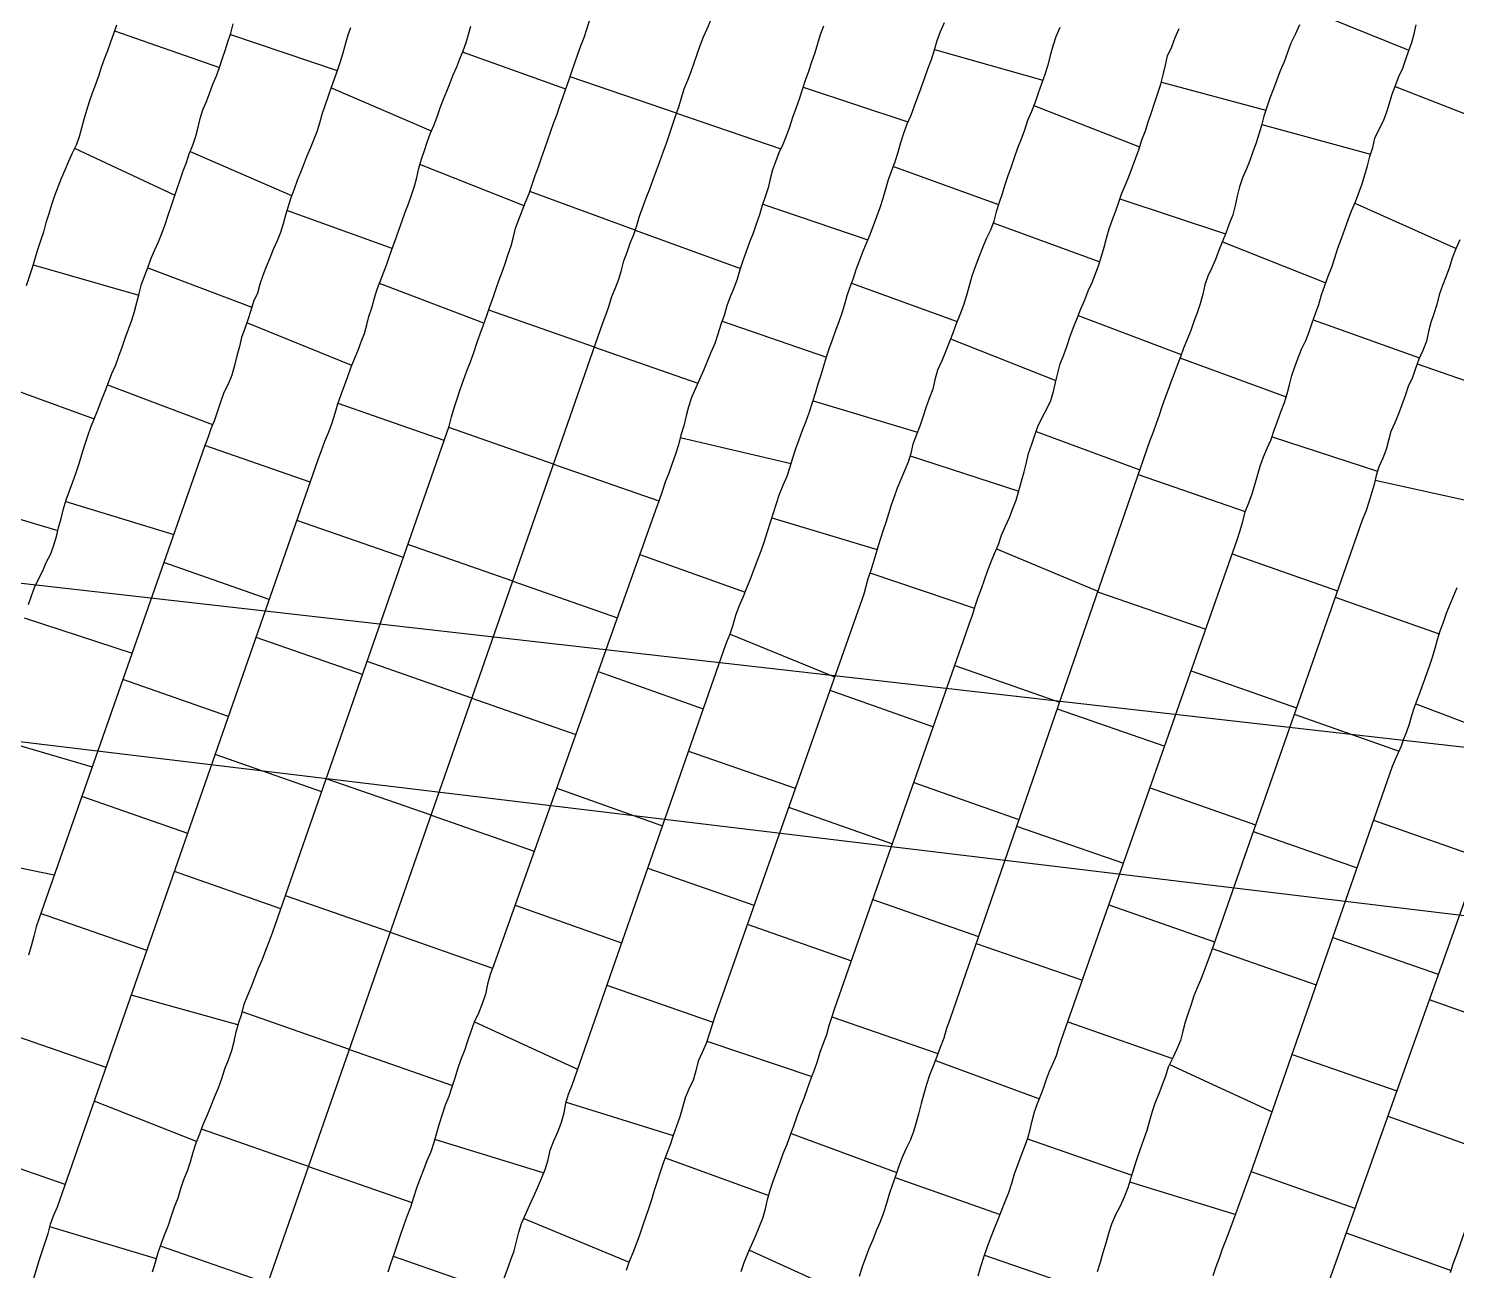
# Model space of a CAD drawing. Extents: x 703186 to 703989, y 1560402 to 1561368.
# Drawn here: x 703727.8 to 703785.4, y 1560635.9 to 1560686 of the extents above; entities that cross this region are included whole.
import ezdxf

# ---------------------------------------------------------------- set-up
doc = ezdxf.new("R2010")
doc.units = 0
for name, color, linetype in [('10124_2002_REAL', 30, 'Continuous'), ('AGROCAD PLL', 7, 'Continuous'), ('PANTE_2002', 7, 'Continuous')]:
    doc.layers.add(name, color=color, linetype=linetype)

msp = doc.modelspace()

# ---------------------------------------------------------------- linework, layer by layer
at = {"layer": '10124_2002_REAL'}
for points in [[(703731.3581, 1560686.1474), (703731.2358, 1560685.7965), (703731.1161, 1560685.4705), (703730.9962, 1560685.1195), (703730.8674, 1560684.7856), (703730.7484, 1560684.442), (703730.6343, 1560684.0954), (703730.5078, 1560683.7566), (703730.3831, 1560683.4085), (703730.2606, 1560683.0655), (703730.15, 1560682.7073), (703730.0406, 1560682.3521), (703729.9531, 1560682.0035), (703729.856, 1560681.6536), (703729.7277, 1560681.3111), (703729.5773, 1560680.9898), (703729.4212, 1560680.648), (703729.2755, 1560680.3069), (703729.1314, 1560679.9621), (703728.9943, 1560679.613), (703728.8643, 1560679.2631), (703728.7452, 1560678.9041), (703728.6343, 1560678.5385), (703728.5124, 1560678.18), (703728.4146, 1560677.81), (703728.2921, 1560677.4489), (703728.172, 1560677.0927), (703728.065, 1560676.7323), (703727.9589, 1560676.3641), (703727.8394, 1560676.0048), (703727.722, 1560675.6374)], [(703727.8077, 1560662.7839), (703727.9356, 1560663.1335), (703728.0591, 1560663.4742), (703728.2115, 1560663.816), (703728.392, 1560664.1454), (703728.5298, 1560664.4843), (703728.7076, 1560664.8304), (703728.8347, 1560665.1774), (703728.9455, 1560665.5311), (703729.0281, 1560665.8991), (703729.1265, 1560666.2602), (703729.2196, 1560666.6412), (703729.3328, 1560667.0123), (703729.4625, 1560667.3771), (703729.6016, 1560667.7415), (703729.7398, 1560668.1091), (703729.8602, 1560668.4736), (703729.9643, 1560668.8431), (703730.0813, 1560669.2251), (703730.208, 1560669.5872), (703730.3252, 1560669.9447), (703730.4692, 1560670.3091), (703730.6274, 1560670.6639), (703730.7613, 1560671.0262), (703730.8983, 1560671.3859), (703731.0346, 1560671.747), (703731.1788, 1560672.105), (703731.3305, 1560672.4537), (703731.455, 1560672.8094), (703731.5847, 1560673.1607), (703731.7085, 1560673.525), (703731.8436, 1560673.8944), (703731.9778, 1560674.257), (703732.0921, 1560674.6086), (703732.185, 1560674.9734), (703732.2762, 1560675.3264), (703732.3692, 1560675.703), (703732.5025, 1560676.0578), (703732.6326, 1560676.4015), (703732.7584, 1560676.7521), (703732.9053, 1560677.0905), (703733.0548, 1560677.412), (703733.1939, 1560677.7519), (703733.3246, 1560678.1161), (703733.4493, 1560678.4881), (703733.5667, 1560678.844), (703733.6866, 1560679.2063), (703733.8119, 1560679.5603), (703733.9354, 1560679.9158), (703734.0498, 1560680.282), (703734.1781, 1560680.6077), (703734.2896, 1560680.9635), (703734.4424, 1560681.3143), (703734.5573, 1560681.6736), (703734.6552, 1560682.0355), (703734.7294, 1560682.3885), (703734.8442, 1560682.7346), (703734.9939, 1560683.0779), (703735.1196, 1560683.433), (703735.2526, 1560683.7758), (703735.3971, 1560684.1121), (703735.5151, 1560684.4487), (703735.6192, 1560684.7872), (703735.7454, 1560685.1345), (703735.855, 1560685.4758), (703735.9753, 1560685.8308), (703736.0665, 1560686.2067)], [(703728.0265, 1560635.6127), (703728.1297, 1560635.9683), (703728.236, 1560636.3289), (703728.3645, 1560636.6973), (703728.4876, 1560637.0562), (703728.6044, 1560637.4208), (703728.6965, 1560637.7956), (703728.8153, 1560638.1341), (703728.9801, 1560638.4973), (703739.4947, 1560668.6427), (703739.625, 1560669.0005), (703739.7659, 1560669.3717), (703739.92, 1560669.7489), (703740.0544, 1560670.1208), (703740.1759, 1560670.5009), (703740.2939, 1560670.8825), (703740.417, 1560671.2543), (703740.555, 1560671.6186), (703740.6867, 1560671.9832), (703740.8176, 1560672.3358), (703740.9619, 1560672.6914), (703741.1146, 1560673.0457), (703741.2311, 1560673.3826), (703741.3628, 1560673.7147), (703741.4629, 1560674.061), (703741.541, 1560674.4092), (703741.6545, 1560674.7505), (703741.7543, 1560675.1077), (703741.8562, 1560675.4629), (703741.9948, 1560675.8182), (703742.1309, 1560676.1629), (703742.2622, 1560676.5151), (703742.3887, 1560676.8718), (703742.5129, 1560677.2159), (703742.645, 1560677.5694), (703742.7692, 1560677.9201), (703742.8829, 1560678.2673), (703743.0051, 1560678.6143), (703743.1414, 1560678.9494), (703743.2631, 1560679.3005), (703743.3792, 1560679.6607), (703743.4684, 1560680.0148), (703743.5574, 1560680.3884), (703743.6693, 1560680.7457), (703743.7827, 1560681.0952), (703743.8913, 1560681.4404), (703744.0136, 1560681.7742), (703744.1581, 1560682.1107), (703744.2917, 1560682.4597), (703744.4127, 1560682.8159), (703744.546, 1560683.1652), (703744.6845, 1560683.4965), (703744.821, 1560683.8272), (703744.9449, 1560684.1541), (703745.0829, 1560684.4766), (703745.2115, 1560684.7993), (703745.3457, 1560685.1175), (703745.4716, 1560685.4491), (703745.5656, 1560685.7772), (703745.6576, 1560686.1162)], [(703732.8147, 1560635.8811), (703732.932, 1560636.2655), (703733.0472, 1560636.6511), (703733.1724, 1560637.0304), (703733.3153, 1560637.3932), (703733.4533, 1560637.7593), (703733.5835, 1560638.13), (703733.706, 1560638.4954), (703733.8425, 1560638.8637), (703733.956, 1560639.2344), (703734.0736, 1560639.5966), (703734.2192, 1560639.9477), (703734.3482, 1560640.3118), (703734.4522, 1560640.6958), (703734.5735, 1560641.0747), (703734.7193, 1560641.4447), (703734.859, 1560641.8158), (703735.0125, 1560642.1849), (703735.1662, 1560642.5473), (703735.3185, 1560642.9219), (703735.4758, 1560643.2946), (703735.6041, 1560643.6734), (703735.7371, 1560644.058), (703735.8753, 1560644.4246), (703736.0155, 1560644.7971), (703736.1137, 1560645.1705), (703736.1852, 1560645.5603), (703736.2888, 1560645.9329), (703736.4162, 1560646.2864), (703736.5169, 1560646.6693), (703736.6648, 1560647.0273), (703736.8086, 1560647.3825), (703736.9513, 1560647.7667), (703737.088, 1560648.1279), (703737.2471, 1560648.489), (703737.3884, 1560648.8466), (703737.5259, 1560649.2185), (703737.669, 1560649.5817), (703744.779, 1560669.9774), (703744.8715, 1560670.3504), (703744.9849, 1560670.7186), (703745.1079, 1560671.0878), (703745.2265, 1560671.4575), (703745.3533, 1560671.8319), (703745.4869, 1560672.2059), (703745.6358, 1560672.5705), (703745.7707, 1560672.953), (703745.891, 1560673.3306), (703746.0234, 1560673.7072), (703746.1575, 1560674.0712), (703746.2989, 1560674.4427), (703746.4261, 1560674.8045), (703746.5548, 1560675.1682), (703746.6805, 1560675.5386), (703746.8002, 1560675.8793), (703746.9331, 1560676.2253), (703747.0455, 1560676.5752), (703747.1583, 1560676.9113), (703747.2759, 1560677.2534), (703747.3739, 1560677.6147), (703747.46, 1560677.9684), (703747.5854, 1560678.3135), (703747.7262, 1560678.6662), (703747.8648, 1560679.0157), (703748.0067, 1560679.3619), (703748.1276, 1560679.7224), (703748.2462, 1560680.0883), (703748.3856, 1560680.4459), (703748.5092, 1560680.809), (703748.6327, 1560681.174), (703748.7648, 1560681.5252), (703748.8855, 1560681.8786), (703749.0031, 1560682.2216), (703749.1355, 1560682.5589), (703749.2466, 1560682.8974), (703749.3616, 1560683.2392), (703749.486, 1560683.5851), (703749.6086, 1560683.9271), (703749.7297, 1560684.2806), (703749.8496, 1560684.6297), (703749.966, 1560684.977), (703750.0915, 1560685.3153), (703750.2182, 1560685.6584), (703750.3287, 1560685.9963), (703750.4462, 1560686.3315)], [(703737.2863, 1560634.9088), (703750.9801, 1560674.1416), (703751.1097, 1560674.5031), (703751.2348, 1560674.8498), (703751.3469, 1560675.2068), (703751.4844, 1560675.5579), (703751.6166, 1560675.9089), (703751.7259, 1560676.278), (703751.8272, 1560676.6446), (703751.9576, 1560677.0042), (703752.0844, 1560677.3633), (703752.2217, 1560677.7139), (703752.3547, 1560678.0759), (703752.4553, 1560678.4434), (703752.5875, 1560678.814), (703752.7298, 1560679.1852), (703752.8755, 1560679.5508), (703753.0025, 1560679.9233), (703753.1395, 1560680.2934), (703753.2815, 1560680.6599), (703753.4175, 1560681.0295), (703753.5449, 1560681.3944), (703753.6614, 1560681.7596), (703753.7831, 1560682.1261), (703753.9113, 1560682.4861), (703754.0372, 1560682.8551), (703754.1468, 1560683.2254), (703754.2606, 1560683.5891), (703754.4095, 1560683.9395), (703754.5392, 1560684.2864), (703754.6587, 1560684.6312), (703754.785, 1560684.9791), (703754.9052, 1560685.3366), (703755.043, 1560685.6776), (703755.1897, 1560686.0113), (703755.3287, 1560686.3503)], [(703759.8728, 1560686.1157), (703759.7448, 1560685.7675), (703759.6297, 1560685.4056), (703759.5258, 1560685.0398), (703759.399, 1560684.6649), (703759.2721, 1560684.288), (703759.1451, 1560683.917), (703759.0222, 1560683.5483), (703758.8956, 1560683.1631), (703758.7652, 1560682.7911), (703758.6333, 1560682.4249), (703758.5109, 1560682.0442), (703758.376, 1560681.6821), (703758.2341, 1560681.3376), (703758.072, 1560680.9979), (703757.9392, 1560680.6423), (703757.819, 1560680.315), (703757.7258, 1560679.961), (703757.6471, 1560679.5898), (703757.5283, 1560679.2336), (703757.4054, 1560678.8737), (703757.2907, 1560678.4977), (703757.1579, 1560678.1332), (703757.0375, 1560677.7692), (703756.898, 1560677.4018), (703756.7552, 1560677.0274), (703756.6274, 1560676.6483), (703756.5071, 1560676.2788), (703756.3896, 1560675.9056), (703756.2581, 1560675.5426), (703756.1172, 1560675.1926), (703755.9805, 1560674.827), (703755.8666, 1560674.4496), (703755.7377, 1560674.0763), (703755.6158, 1560673.6898), (703755.4942, 1560673.3122), (703755.3334, 1560672.9502), (703755.1825, 1560672.5819), (703755.0431, 1560672.2266), (703754.8735, 1560671.8601), (703754.7139, 1560671.503), (703754.5514, 1560671.1357), (703754.4317, 1560670.7604), (703754.3338, 1560670.3906), (703754.2398, 1560669.997), (703754.1246, 1560669.6197), (703754.0337, 1560669.2334), (703753.9133, 1560668.8533), (703753.7759, 1560668.4724), (703753.6373, 1560668.0907), (703753.4958, 1560667.7187), (703753.3714, 1560667.3441), (703753.2298, 1560666.9545), (703753.1082, 1560666.5867), (703746.5805, 1560648.2506), (703746.433, 1560647.8599), (703746.3286, 1560647.4706), (703746.2431, 1560647.0715), (703746.109, 1560646.6792), (703745.9569, 1560646.305), (703745.7908, 1560645.9422), (703745.6487, 1560645.5628), (703745.519, 1560645.1803), (703745.396, 1560644.8012), (703745.2457, 1560644.433), (703745.1205, 1560644.0532), (703745.0063, 1560643.6902), (703744.8932, 1560643.3172), (703744.7627, 1560642.9434), (703744.6229, 1560642.5921), (703744.4999, 1560642.2192), (703744.3695, 1560641.8398), (703744.2714, 1560641.4712), (703744.1562, 1560641.096), (703744.0343, 1560640.7209), (703743.8734, 1560640.3522), (703743.7468, 1560639.9877), (703743.6005, 1560639.6173), (703743.4587, 1560639.2443), (703743.3404, 1560638.8668), (703743.2135, 1560638.4774), (703743.0742, 1560638.1043), (703742.9411, 1560637.7249), (703742.8076, 1560637.3464), (703742.6863, 1560636.9772), (703742.5553, 1560636.6109), (703742.4242, 1560636.2375), (703742.3044, 1560635.8632)], [(703747.001, 1560635.6155), (703747.1318, 1560635.9886), (703747.2689, 1560636.3618), (703747.3952, 1560636.727), (703747.499, 1560637.0957), (703747.5903, 1560637.4697), (703747.7022, 1560637.8282), (703747.8536, 1560638.1915), (703748.0161, 1560638.5444), (703748.1827, 1560638.9021), (703748.3394, 1560639.2671), (703748.5005, 1560639.6326), (703748.6548, 1560640.0018), (703748.7777, 1560640.3881), (703748.8561, 1560640.7867), (703749.0044, 1560641.1636), (703749.1776, 1560641.5421), (703749.3048, 1560641.9124), (703749.4133, 1560642.2846), (703749.4862, 1560642.6722), (703749.5992, 1560643.0376), (703749.7371, 1560643.4067), (703755.8536, 1560660.9421), (703755.9845, 1560661.2809), (703756.1175, 1560661.6086), (703756.2352, 1560661.9665), (703756.3355, 1560662.353), (703756.4764, 1560662.7242), (703756.6347, 1560663.0882), (703756.7801, 1560663.4647), (703756.9375, 1560663.8297), (703757.0784, 1560664.2114), (703757.2211, 1560664.5815), (703757.3675, 1560664.9574), (703757.4969, 1560665.347), (703757.6132, 1560665.7296), (703757.7458, 1560666.1066), (703757.8604, 1560666.4849), (703757.9886, 1560666.8564), (703758.1096, 1560667.2386), (703758.2542, 1560667.5991), (703758.4113, 1560667.9596), (703758.5354, 1560668.3378), (703758.6463, 1560668.71), (703758.7628, 1560669.076), (703758.8901, 1560669.4443), (703759.0329, 1560669.8127), (703759.1759, 1560670.184), (703759.3107, 1560670.5561), (703759.4372, 1560670.9398), (703759.5502, 1560671.3151), (703759.6667, 1560671.69), (703759.7797, 1560672.0504), (703759.8872, 1560672.4203), (703760.0012, 1560672.7816), (703760.1258, 1560673.1419), (703760.2525, 1560673.4981), (703760.377, 1560673.8537), (703760.5126, 1560674.2049), (703760.6343, 1560674.555), (703760.744, 1560674.9034), (703760.8392, 1560675.2524), (703760.958, 1560675.6039), (703761.0838, 1560675.9514), (703761.2012, 1560676.2988), (703761.3338, 1560676.6486), (703761.4675, 1560677.0098), (703761.6139, 1560677.3609), (703761.7556, 1560677.7148), (703761.9007, 1560678.0681), (703762.0312, 1560678.4308), (703762.1573, 1560678.8001), (703762.2848, 1560679.176), (703762.395, 1560679.5498), (703762.5003, 1560679.9249), (703762.6366, 1560680.2921), (703762.7689, 1560680.6564), (703762.8956, 1560681.0364), (703763.0032, 1560681.4142), (703763.1123, 1560681.7955), (703763.2476, 1560682.1675), (703763.414, 1560682.5222), (703763.5501, 1560682.8945), (703763.6812, 1560683.2633), (703763.8236, 1560683.6241), (703763.9547, 1560684.0029), (703764.0873, 1560684.3894), (703764.2285, 1560684.7712), (703764.3503, 1560685.1535), (703764.4567, 1560685.5315), (703764.6023, 1560685.8976), (703764.7549, 1560686.2601)], [(703779.0793, 1560686.17), (703778.9102, 1560685.8005), (703778.7224, 1560685.428), (703778.5903, 1560685.0509), (703778.4527, 1560684.6802), (703778.3018, 1560684.3117), (703778.1611, 1560683.9534), (703778.024, 1560683.5821), (703777.8855, 1560683.2088), (703777.7645, 1560682.8452), (703777.6457, 1560682.4827), (703777.5434, 1560682.1102), (703777.4324, 1560681.758), (703777.3275, 1560681.4023), (703777.2018, 1560681.0408), (703777.068, 1560680.6969), (703776.9349, 1560680.3545), (703776.7807, 1560679.9945), (703776.6563, 1560679.631), (703776.5613, 1560679.2617), (703776.4855, 1560678.8769), (703776.3921, 1560678.5038), (703776.2475, 1560678.1367), (703776.105, 1560677.7648), (703775.9627, 1560677.4069), (703775.8118, 1560677.0409), (703775.6904, 1560676.6955), (703775.548, 1560676.3624), (703775.381, 1560676.0287), (703775.264, 1560675.6863), (703775.1745, 1560675.3021), (703775.0724, 1560674.9156), (703774.9498, 1560674.5511), (703774.8095, 1560674.2017), (703774.694, 1560673.8427), (703774.5499, 1560673.4799), (703774.4036, 1560673.128), (703774.2718, 1560672.7751), (703774.1463, 1560672.4305), (703774.016, 1560672.101), (703773.8874, 1560671.753), (703773.7703, 1560671.4251), (703773.6488, 1560671.1004), (703773.5304, 1560670.7566), (703773.4139, 1560670.4253), (703773.2955, 1560670.085), (703773.1688, 1560669.7349), (703773.0431, 1560669.4013), (703764.9708, 1560646.0452), (703764.846, 1560645.6874), (703764.7271, 1560645.3049), (703764.5876, 1560644.9282), (703764.4491, 1560644.5548), (703764.3081, 1560644.1728), (703764.1604, 1560643.804), (703764.0292, 1560643.4358), (703763.9244, 1560643.0482), (703763.8111, 1560642.668), (703763.7177, 1560642.2886), (703763.6164, 1560641.9039), (703763.5115, 1560641.5346), (703763.3717, 1560641.1758), (703763.1954, 1560640.8219), (703763.0336, 1560640.4646), (703762.9014, 1560640.0997), (703762.7836, 1560639.7288), (703762.6534, 1560639.3604), (703762.5227, 1560639.0053), (703762.4144, 1560638.6243), (703762.2962, 1560638.2494), (703762.1597, 1560637.8888), (703762.0042, 1560637.5324), (703761.8684, 1560637.167), (703761.7126, 1560636.8033), (703761.5723, 1560636.4371), (703761.4368, 1560636.0712), (703761.3176, 1560635.6931)], [(703766.1123, 1560635.7083), (703766.2257, 1560636.0849), (703766.3401, 1560636.4642), (703766.474, 1560636.8501), (703766.6104, 1560637.216), (703766.7562, 1560637.5907), (703766.9098, 1560637.9608), (703767.0626, 1560638.3355), (703767.2047, 1560638.7063), (703767.3499, 1560639.0791), (703767.4748, 1560639.4534), (703767.5765, 1560639.8259), (703767.7151, 1560640.1967), (703767.8536, 1560640.5567), (703767.9914, 1560640.9084), (703768.1146, 1560641.2623), (703768.2103, 1560641.6091), (703768.2976, 1560641.9657), (703768.3946, 1560642.3225), (703768.512, 1560642.6663), (703768.6507, 1560642.9977), (703768.7665, 1560643.3231), (703768.8764, 1560643.6439), (703768.9969, 1560643.973), (703769.1432, 1560644.2924), (703769.2742, 1560644.6035), (703769.3741, 1560644.9212), (703769.4784, 1560645.2436), (703776.5691, 1560665.3987), (703776.6814, 1560665.7715), (703776.79, 1560666.1423), (703776.8819, 1560666.5291), (703777.0342, 1560666.8901), (703777.1732, 1560667.2493), (703777.2712, 1560667.6191), (703777.3895, 1560667.9915), (703777.495, 1560668.3679), (703777.6231, 1560668.738), (703777.7794, 1560669.0924), (703777.9316, 1560669.4413), (703778.0555, 1560669.8196), (703778.1944, 1560670.1862), (703778.3287, 1560670.5568), (703778.4678, 1560670.931), (703778.58, 1560671.29), (703778.6763, 1560671.6453), (703778.768, 1560672.0192), (703778.8856, 1560672.3753), (703779.0235, 1560672.7343), (703779.1593, 1560673.0849), (703779.3294, 1560673.4348), (703779.4729, 1560673.7812), (703779.5865, 1560674.1519), (703779.7195, 1560674.5243), (703779.8571, 1560674.8925), (703779.9653, 1560675.2788), (703780.0959, 1560675.6596), (703780.2316, 1560676.026), (703780.3792, 1560676.3971), (703780.5062, 1560676.7735), (703780.6303, 1560677.1654), (703780.7739, 1560677.5457), (703780.9112, 1560677.924), (703781.0455, 1560678.3013), (703781.1711, 1560678.66), (703781.332, 1560679.0212), (703781.4659, 1560679.3887), (703781.6014, 1560679.7574), (703781.7094, 1560680.1169), (703781.814, 1560680.4826), (703781.9127, 1560680.8559), (703782.0307, 1560681.2159), (703782.1146, 1560681.5986), (703782.2887, 1560681.9566), (703782.4616, 1560682.2971), (703782.5953, 1560682.6523), (703782.7086, 1560683.0059), (703782.818, 1560683.3725), (703782.9544, 1560683.719), (703783.0856, 1560684.0761), (703783.2397, 1560684.4236), (703783.3639, 1560684.7775), (703783.4876, 1560685.1305), (703783.6052, 1560685.458), (703783.6986, 1560685.8016), (703783.7873, 1560686.162)], [(703740.805, 1560686.0444), (703740.6872, 1560685.7461), (703740.5898, 1560685.3779), (703740.4861, 1560685.0196), (703740.3856, 1560684.6758), (703740.2655, 1560684.3176), (703740.1388, 1560683.9694), (703740.0137, 1560683.6433), (703739.8942, 1560683.285), (703739.765, 1560682.9059), (703739.6446, 1560682.5558), (703739.5487, 1560682.2012), (703739.4383, 1560681.8482), (703739.3078, 1560681.5167), (703739.1737, 1560681.1813), (703739.0223, 1560680.8414), (703738.9014, 1560680.5212), (703738.7804, 1560680.2048), (703738.6484, 1560679.8827), (703738.5251, 1560679.5397), (703738.3924, 1560679.1912), (703738.2877, 1560678.8426), (703738.1813, 1560678.4956), (703738.0858, 1560678.1439), (703737.9785, 1560677.792), (703737.8426, 1560677.4553), (703737.6805, 1560677.1084), (703737.5452, 1560676.7499), (703737.394, 1560676.4041), (703737.2634, 1560676.0542), (703737.1487, 1560675.712), (703737.0417, 1560675.351), (703736.8872, 1560675.0083), (703736.7754, 1560674.6455), (703736.6618, 1560674.2677), (703736.5348, 1560673.9183), (703736.4062, 1560673.5627), (703736.3185, 1560673.1926), (703736.2197, 1560672.8108), (703736.1153, 1560672.4213), (703736.0111, 1560672.043), (703735.8642, 1560671.6766), (703735.6867, 1560671.3355), (703735.557, 1560670.9535), (703735.4363, 1560670.5882), (703735.3073, 1560670.2249), (703735.1656, 1560669.8699), (703735.0422, 1560669.5124), (703734.9152, 1560669.1607), (703728.2353, 1560650.1407), (703728.1268, 1560649.7883), (703728.0246, 1560649.4126), (703727.9231, 1560649.0143), (703727.8078, 1560648.6409)], [(703769.4073, 1560686.0545), (703769.2489, 1560685.6842), (703769.1337, 1560685.3123), (703769.0247, 1560684.9283), (703768.9208, 1560684.5429), (703768.8028, 1560684.1601), (703768.6702, 1560683.78), (703768.535, 1560683.409), (703768.4112, 1560683.0451), (703768.2666, 1560682.6745), (703768.1131, 1560682.312), (703767.9822, 1560681.9217), (703767.8456, 1560681.5554), (703767.7098, 1560681.187), (703767.5679, 1560680.8063), (703767.4473, 1560680.4396), (703767.3123, 1560680.0826), (703767.1957, 1560679.7137), (703767.0866, 1560679.3544), (703766.9664, 1560678.9948), (703766.849, 1560678.6251), (703766.7505, 1560678.2524), (703766.6164, 1560677.8861), (703766.4355, 1560677.5321), (703766.2875, 1560677.1661), (703766.1478, 1560676.7901), (703765.9924, 1560676.41), (703765.8671, 1560676.0278), (703765.7526, 1560675.6378), (703765.6427, 1560675.2442), (703765.5232, 1560674.8558), (703765.3773, 1560674.4767), (703765.2335, 1560674.1082), (703765.0923, 1560673.7338), (703764.9416, 1560673.3519), (703764.7987, 1560672.9791), (703764.6535, 1560672.612), (703764.4817, 1560672.2394), (703764.3714, 1560671.8507), (703764.2883, 1560671.4723), (703764.138, 1560671.0995), (703764.0066, 1560670.7215), (703763.8912, 1560670.349), (703763.7597, 1560669.9756), (703763.6173, 1560669.6097), (703763.4857, 1560669.253), (703763.4022, 1560668.8821), (703763.2869, 1560668.5276), (703763.1467, 1560668.1731), (703762.9918, 1560667.8321), (703762.8526, 1560667.4836), (703762.7317, 1560667.1336), (703762.614, 1560666.7967), (703762.5052, 1560666.4385), (703762.3893, 1560666.0902), (703762.272, 1560665.7432), (703762.1613, 1560665.4056), (703762.0564, 1560665.0572), (703761.9587, 1560664.7401), (703761.8644, 1560664.4327), (703761.7678, 1560664.1251), (703761.6651, 1560663.8179), (703761.5852, 1560663.5114), (703761.5, 1560663.2031), (703755.6364, 1560646.5942), (703755.5081, 1560646.2079), (703755.3818, 1560645.8333), (703755.2702, 1560645.4548), (703755.1451, 1560645.0801), (703754.9801, 1560644.7245), (703754.8184, 1560644.3657), (703754.7288, 1560643.9844), (703754.6159, 1560643.6013), (703754.4461, 1560643.2461), (703754.2945, 1560642.8891), (703754.1925, 1560642.5072), (703754.0791, 1560642.1288), (703753.9527, 1560641.7508), (703753.8199, 1560641.3769), (703753.6967, 1560640.9935), (703753.5477, 1560640.6253), (703753.4142, 1560640.2577), (703753.2947, 1560639.8947), (703753.1719, 1560639.523), (703753.0505, 1560639.1554), (703752.9361, 1560638.7852), (703752.8228, 1560638.4214), (703752.7047, 1560638.0711), (703752.5794, 1560637.7116), (703752.4521, 1560637.3521), (703752.32, 1560636.9965), (703752.1851, 1560636.636), (703752.0463, 1560636.2849), (703751.917, 1560635.9291)], [(703756.5525, 1560635.8851), (703756.6813, 1560636.2575), (703756.8258, 1560636.6123), (703756.9805, 1560636.9537), (703757.1333, 1560637.3091), (703757.2806, 1560637.6816), (703757.4341, 1560638.0425), (703757.5415, 1560638.4096), (703757.6215, 1560638.7941), (703757.7294, 1560639.1666), (703757.8507, 1560639.5262), (703757.9758, 1560639.8885), (703758.1105, 1560640.2634), (703758.2545, 1560640.6461), (703758.41, 1560641.0256), (703758.5521, 1560641.3962), (703758.6882, 1560641.7647), (703758.8117, 1560642.1504), (703758.9483, 1560642.5222), (703759.0963, 1560642.8831), (703759.232, 1560643.2741), (703759.3666, 1560643.6414), (703759.5146, 1560644.0158), (703759.6426, 1560644.3773), (703759.7476, 1560644.7328), (703759.8789, 1560645.0951), (703760.0104, 1560645.4398), (703760.1027, 1560645.8035), (703760.2092, 1560646.1373), (703760.3268, 1560646.4745), (703765.6376, 1560661.648), (703765.7555, 1560661.9969), (703765.8889, 1560662.3582), (703765.9962, 1560662.719), (703766.1152, 1560663.0835), (703766.2509, 1560663.4362), (703766.3749, 1560663.7867), (703766.4994, 1560664.1354), (703766.6316, 1560664.4817), (703766.7811, 1560664.8468), (703766.932, 1560665.2071), (703767.0637, 1560665.5869), (703767.2128, 1560665.9457), (703767.3739, 1560666.3017), (703767.5128, 1560666.6576), (703767.6433, 1560667.0005), (703767.7584, 1560667.3735), (703767.8601, 1560667.7574), (703767.9707, 1560668.1333), (703768.0625, 1560668.5116), (703768.1474, 1560668.8829), (703768.2753, 1560669.2535), (703768.3983, 1560669.6187), (703768.5276, 1560669.9688), (703768.6943, 1560670.3286), (703768.8896, 1560670.6758), (703769.0414, 1560671.0155), (703769.1619, 1560671.3782), (703769.2373, 1560671.7438), (703769.3272, 1560672.1215), (703769.4301, 1560672.4917), (703769.5732, 1560672.8545), (703769.7078, 1560673.229), (703769.8306, 1560673.6117), (703769.9715, 1560673.996), (703770.1219, 1560674.3595), (703770.2587, 1560674.7191), (703770.4142, 1560675.078), (703770.5597, 1560675.4352), (703770.7112, 1560675.7745), (703770.8485, 1560676.1268), (703770.9809, 1560676.4839), (703771.0909, 1560676.8356), (703771.201, 1560677.2014), (703771.2926, 1560677.5657), (703771.4052, 1560677.934), (703771.5296, 1560678.3091), (703771.6642, 1560678.6663), (703771.792, 1560679.0172), (703771.9108, 1560679.3745), (703772.0585, 1560679.7133), (703772.2015, 1560680.0744), (703772.3439, 1560680.4363), (703772.4773, 1560680.8027), (703772.6073, 1560681.1691), (703772.7201, 1560681.5248), (703772.8602, 1560681.8912), (703772.9777, 1560682.257), (703773.1047, 1560682.6343), (703773.2236, 1560683.011), (703773.359, 1560683.4071), (703773.4848, 1560683.7758), (703773.5846, 1560684.1488), (703773.6662, 1560684.5435), (703773.7564, 1560684.9186), (703773.9233, 1560685.2813), (703774.064, 1560685.6513), (703774.2202, 1560686.0182)], [(703785.5471, 1560677.4936), (703785.3838, 1560677.1351), (703785.2396, 1560676.7624), (703785.1292, 1560676.3936), (703784.989, 1560676.0274), (703784.8398, 1560675.6568), (703784.7135, 1560675.2758), (703784.6138, 1560674.8886), (703784.4996, 1560674.5165), (703784.3724, 1560674.1634), (703784.2752, 1560673.7932), (703784.2006, 1560673.4084), (703784.0572, 1560673.0333), (703783.8904, 1560672.6853), (703783.7598, 1560672.3122), (703783.638, 1560671.9415), (703783.4651, 1560671.579), (703783.3372, 1560671.2099), (703783.2073, 1560670.8419), (703783.0759, 1560670.477), (703782.9291, 1560670.1163), (703782.7621, 1560669.7689), (703782.6682, 1560669.4029), (703782.5764, 1560669.0448), (703782.4348, 1560668.6863), (703782.2756, 1560668.343), (703782.1765, 1560667.9956), (703782.0948, 1560667.6275), (703781.9755, 1560667.274), (703781.8711, 1560666.909), (703781.7481, 1560666.5424), (703781.6045, 1560666.1882), (703775.5145, 1560648.7861), (703775.4187, 1560648.5184), (703775.3174, 1560648.2374), (703775.2093, 1560647.9411), (703775.0815, 1560647.6366), (703774.95, 1560647.3271), (703774.8165, 1560647.0069), (703774.7036, 1560646.6608), (703774.5841, 1560646.3078), (703774.4639, 1560645.9432), (703774.3748, 1560645.5756), (703774.2804, 1560645.2025), (703774.1218, 1560644.8332), (703773.9508, 1560644.4786), (703773.7866, 1560644.1229), (703773.6733, 1560643.7623), (703773.5348, 1560643.412), (703773.4029, 1560643.0602), (703773.2618, 1560642.7039), (703773.1402, 1560642.3397), (703773.0327, 1560641.9605), (703772.9194, 1560641.5743), (703772.7891, 1560641.199), (703772.6474, 1560640.8184), (703772.5146, 1560640.4364), (703772.3941, 1560640.0553), (703772.2739, 1560639.6615), (703772.1528, 1560639.2678), (703772.0122, 1560638.8902), (703771.8429, 1560638.5233), (703771.6606, 1560638.1675), (703771.501, 1560637.7982), (703771.3709, 1560637.415), (703771.2663, 1560637.0251), (703771.1445, 1560636.6349), (703771.0314, 1560636.2564), (703770.9161, 1560635.8775)], [(703775.6019, 1560635.7309), (703775.7177, 1560636.0909), (703775.8444, 1560636.4461), (703775.9713, 1560636.8013), (703776.1009, 1560637.1414), (703776.2411, 1560637.4946), (703776.3735, 1560637.8553), (703776.5142, 1560638.2161), (703776.6499, 1560638.5885), (703776.779, 1560638.9565), (703776.9187, 1560639.3256), (703777.0476, 1560639.6883), (703777.1758, 1560640.0509), (703782.8258, 1560656.2677), (703782.9492, 1560656.5533), (703783.0772, 1560656.8251), (703783.1946, 1560657.0883), (703783.2839, 1560657.3718), (703783.4083, 1560657.6719), (703783.5185, 1560657.9803), (703783.6149, 1560658.3124), (703783.7115, 1560658.6415), (703783.8349, 1560658.9679), (703783.9555, 1560659.293), (703784.0737, 1560659.6327), (703784.1944, 1560659.9626), (703784.3198, 1560660.3031), (703784.4443, 1560660.668), (703784.5527, 1560661.0215), (703784.6419, 1560661.3725), (703784.7532, 1560661.7317), (703784.8895, 1560662.0812), (703785.0129, 1560662.4411), (703785.1535, 1560662.8056), (703785.2982, 1560663.1455), (703785.4423, 1560663.4798)], [(703785.1744, 1560635.8419), (703785.2779, 1560636.1957), (703785.406, 1560636.5501), (703793.2403, 1560658.7309)], [(703788.2951, 1560658.0346), (703779.4417, 1560633.1882)]]:
    msp.add_lwpolyline(points, dxfattribs=at)
at = {"layer": 'AGROCAD PLL', "color": 3, "true_color": 0x00ff00}
for points in [[(703779.3177, 1560686.8234), (703783.4934, 1560685.1467)], [(703731.279, 1560685.9205), (703735.5137, 1560684.4446)], [(703731.279, 1560685.9205), (703735.5138, 1560684.4445)], [(703735.958, 1560685.7799), (703740.2663, 1560684.3199)], [(703735.958, 1560685.7799), (703740.2663, 1560684.3199)], [(703764.3543, 1560685.1677), (703768.7251, 1560683.9374)], [(703753.951, 1560682.6024), (703749.6567, 1560684.0675)], [(703759.059, 1560683.6586), (703763.2861, 1560682.2496)], [(703782.9405, 1560683.6836), (703787.0997, 1560682.0463)], [(703729.671, 1560681.1901), (703733.7182, 1560679.2956)], [(703734.3315, 1560681.0597), (703738.425, 1560679.2767)], [(703747.8035, 1560678.861), (703743.601, 1560680.5276)], [(703762.6958, 1560680.4551), (703766.9406, 1560678.9136)], [(703752.2863, 1560677.8897), (703748.0366, 1560679.4511)], [(703742.4866, 1560677.1432), (703738.2369, 1560678.6771)], [(703757.428, 1560678.94), (703761.6666, 1560677.4926)], [(703771.8349, 1560679.1461), (703776.0915, 1560677.7308)], [(703781.3093, 1560678.9702), (703785.3914, 1560677.1518)], [(703752.2863, 1560677.8897), (703756.5246, 1560676.3326)], [(703752.2863, 1560677.8897), (703756.5246, 1560676.3326)], [(703775.9677, 1560677.4195), (703780.1342, 1560675.7629)], [(703732.6192, 1560676.3662), (703736.8161, 1560674.7776)], [(703761.0111, 1560675.7507), (703765.2725, 1560674.208)], [(703746.1818, 1560674.1351), (703741.9644, 1560675.7404)], [(703750.6411, 1560673.1705), (703746.3751, 1560674.6595)], [(703755.787, 1560674.219), (703759.9961, 1560672.7656)], [(703783.8254, 1560672.4995), (703788.0425, 1560671.0233)], [(703730.9957, 1560671.6438), (703735.235, 1560670.0437)], [(703744.5784, 1560669.402), (703740.2976, 1560670.8943)], [(703744.5784, 1560669.402), (703740.2978, 1560670.8942)], [(703748.9934, 1560668.4498), (703744.7614, 1560669.9269)], [(703768.4504, 1560669.7598), (703772.6331, 1560668.215)], [(703777.9689, 1560669.5551), (703782.2238, 1560668.1616)], [(703739.1719, 1560667.7171), (703734.9284, 1560669.1972)], [(703748.9934, 1560668.4498), (703753.2352, 1560666.9692)], [(703748.9934, 1560668.4498), (703753.2347, 1560666.9694)], [(703748.9934, 1560668.4498), (703753.2352, 1560666.9692)], [(703748.9934, 1560668.4498), (703753.2347, 1560666.9694)], [(703782.1346, 1560667.8067), (703786.5754, 1560666.8211)], [(703724.7045, 1560667.0559), (703729, 1560665.7738)], [(703747.3457, 1560663.7291), (703743.1155, 1560665.2056)], [(703776.368, 1560664.8269), (703780.6063, 1560663.3359)], [(703737.5252, 1560662.996), (703733.2712, 1560664.4798)], [(703752.4717, 1560664.7988), (703756.7123, 1560663.2891)], [(703747.3457, 1560663.7291), (703751.5664, 1560662.2559)], [(703747.3457, 1560663.7291), (703751.5664, 1560662.2559)], [(703761.7459, 1560664.0596), (703765.9745, 1560662.6459)], [(703745.698, 1560659.0084), (703741.4697, 1560660.4842)], [(703765.174, 1560660.3234), (703769.395, 1560658.846)], [(703735.8785, 1560658.275), (703731.6144, 1560659.7623)], [(703750.7948, 1560660.0884), (703755.0299, 1560658.5807)], [(703774.7086, 1560660.1103), (703778.9547, 1560658.6165)], [(703783.7649, 1560658.7827), (703787.9922, 1560657.1845)], [(703778.8646, 1560658.359), (703783.1002, 1560656.8767)], [(703726.0692, 1560657.5056), (703730.3773, 1560656.2397)], [(703744.0503, 1560654.2877), (703739.8238, 1560655.7629)], [(703763.5222, 1560655.6041), (703767.7617, 1560654.1202)], [(703734.2318, 1560653.5539), (703729.9576, 1560655.0447)], [(703749.1179, 1560655.378), (703753.3831, 1560653.8595)], [(703773.0493, 1560655.3937), (703777.3031, 1560653.8971)], [(703782.0655, 1560654.0855), (703786.3554, 1560652.5909)], [(703724.4684, 1560652.7877), (703728.8501, 1560651.8913)], [(703752.7882, 1560652.1538), (703757.0717, 1560650.6597)], [(703742.4026, 1560649.567), (703738.1779, 1560651.0415)], [(703761.8704, 1560650.8848), (703766.1284, 1560649.3945)], [(703771.3899, 1560650.6771), (703775.6516, 1560649.1778)], [(703732.5851, 1560648.8329), (703728.3008, 1560650.3272)], [(703756.8032, 1560649.8993), (703761.0062, 1560648.4155)], [(703780.4205, 1560649.3638), (703784.6771, 1560647.8808)], [(703766.0344, 1560649.1226), (703770.3217, 1560647.6408)], [(703736.2605, 1560645.8311), (703731.9556, 1560647.0281)], [(703751.1414, 1560647.4327), (703755.4181, 1560645.941)], [(703784.3143, 1560646.8629), (703788.5193, 1560645.3645)], [(703760.219, 1560646.1654), (703764.4935, 1560644.6746)], [(703769.7306, 1560645.9604), (703773.9496, 1560644.4761)], [(703769.7306, 1560645.9604), (703773.9497, 1560644.4761)], [(703730.9384, 1560644.1118), (703726.7206, 1560645.583)], [(703755.1758, 1560645.1721), (703759.4125, 1560643.7576)], [(703764.3921, 1560644.4004), (703768.5894, 1560642.8512)], [(703773.839, 1560644.2365), (703777.9697, 1560642.3296)], [(703778.7754, 1560644.6422), (703782.9987, 1560643.1708)], [(703749.4981, 1560642.7108), (703753.8191, 1560641.3746)], [(703749.4981, 1560642.7108), (703753.8191, 1560641.3745)], [(703782.6361, 1560642.1529), (703786.8541, 1560640.65)], [(703758.5713, 1560641.4482), (703762.8301, 1560639.8753)], [(703762.7674, 1560639.683), (703767.0018, 1560638.1865)], [(703772.2264, 1560639.5072), (703776.5045, 1560638.1912)], [(703732.9725, 1560636.4009), (703728.6697, 1560637.6864)], [(703780.9578, 1560637.443), (703785.2005, 1560635.9312)], [(703742.52, 1560636.5104), (703746.752, 1560635.0246)], [(703766.3706, 1560636.5522), (703770.5794, 1560635.0918)]]:
    msp.add_lwpolyline(points, dxfattribs=at)
at = {"layer": 'AGROCAD PLL', "color": 5, "true_color": 0x0000ff}
for points in [[(703749.4805, 1560683.5698), (703745.3235, 1560685.0649)], [(703773.5062, 1560683.8558), (703777.7257, 1560682.7268)], [(703744.0609, 1560681.8843), (703740.0075, 1560683.6248)], [(703753.951, 1560682.6024), (703758.1534, 1560681.1685)], [(703753.951, 1560682.6024), (703758.1534, 1560681.1685)], [(703727.9943, 1560676.4869), (703732.2586, 1560675.2581)], [(703770.1538, 1560674.4433), (703774.305, 1560672.8641)], [(703750.6411, 1560673.1705), (703754.809, 1560671.7157)], [(703750.6411, 1560673.1705), (703754.809, 1560671.7157)], [(703726.2813, 1560671.7937), (703730.4565, 1560670.2768)], [(703759.4555, 1560671.0007), (703763.6654, 1560669.7332)], [(703757.8001, 1560666.286), (703762.0393, 1560665.0018)], [(703766.8576, 1560665.0296), (703770.9411, 1560663.3193)], [(703780.5162, 1560663.0783), (703784.7151, 1560661.6089)], [(703760.1322, 1560659.3289), (703764.3097, 1560657.8541)], [(703745.698, 1560659.0084), (703749.8895, 1560657.5454)], [(703745.698, 1560659.0084), (703749.8895, 1560657.5454)], [(703758.4677, 1560654.6141), (703762.6579, 1560653.1348)], [(703744.0503, 1560654.2877), (703748.2125, 1560652.8349)], [(703744.0503, 1560654.2877), (703748.2125, 1560652.8349)], [(703777.213, 1560653.6396), (703781.3997, 1560652.1745)], [(703742.4026, 1560649.567), (703746.5332, 1560648.1252)], [(703742.4026, 1560649.567), (703746.5332, 1560648.1252)], [(703775.5614, 1560648.9203), (703779.7547, 1560647.4528)], [(703740.7549, 1560644.8463), (703744.9164, 1560643.3937)], [(703740.7549, 1560644.8463), (703744.9164, 1560643.3937)], [(703734.5943, 1560641.1274), (703730.465, 1560642.7546)], [(703768.1063, 1560641.2385), (703772.3087, 1560639.7756)], [(703739.1072, 1560640.1255), (703743.2764, 1560638.6703)], [(703739.1072, 1560640.1255), (703743.2764, 1560638.6703)], [(703753.4934, 1560640.4757), (703757.6693, 1560638.9591)], [(703777.1298, 1560639.9208), (703781.3136, 1560638.4416)]]:
    msp.add_lwpolyline(points, dxfattribs=at)
at = {"layer": 'AGROCAD PLL', "color": 1, "true_color": 0xff0000}
for points in [[(703768.3583, 1560682.9096), (703772.6306, 1560681.2427)], [(703777.5546, 1560682.151), (703781.9423, 1560680.9461)], [(703766.7265, 1560678.1869), (703771.0217, 1560676.6144)], [(703740.8535, 1560672.4243), (703736.6167, 1560674.1436)], [(703779.6268, 1560674.2647), (703783.9136, 1560672.7337)], [(703765.0005, 1560673.5012), (703769.2559, 1560671.822)], [(703774.2559, 1560672.7313), (703778.5425, 1560671.1701)], [(703754.1019, 1560669.5233), (703758.575, 1560668.4707)], [(703763.3704, 1560668.7845), (703767.7539, 1560667.3588)], [(703763.3704, 1560668.7845), (703767.7545, 1560667.3586)], [(703772.5676, 1560668.0254), (703776.883, 1560666.5339)], [(703772.5676, 1560668.0254), (703776.8838, 1560666.5337)], [(703729.3107, 1560666.9398), (703733.6684, 1560665.6105)], [(703742.9325, 1560664.6807), (703738.6353, 1560666.1787)], [(703770.9343, 1560663.2997), (703775.2998, 1560661.7909)], [(703727.638, 1560662.2455), (703731.9885, 1560660.8273)], [(703741.2867, 1560659.9593), (703736.9886, 1560661.4576)], [(703756.1083, 1560661.5859), (703760.3249, 1560659.8746)], [(703769.301, 1560658.574), (703773.6405, 1560657.0742)], [(703754.4349, 1560656.8748), (703758.7362, 1560655.3745)], [(703739.6408, 1560655.238), (703735.3419, 1560656.7366)], [(703767.6677, 1560653.8483), (703771.9811, 1560652.3575)], [(703737.9949, 1560650.5166), (703733.6952, 1560652.0155)], [(703747.4409, 1560650.6676), (703751.7364, 1560649.1384)], [(703740.7549, 1560644.8463), (703736.4341, 1560646.3544)], [(703745.7958, 1560645.953), (703749.9602, 1560644.0464)], [(703739.1072, 1560640.1255), (703734.79, 1560641.6324)], [(703744.1941, 1560641.2195), (703748.5985, 1560639.8672)], [(703729.2917, 1560639.3907), (703724.9523, 1560640.9043)], [(703747.787, 1560638.0317), (703752.0374, 1560636.2604)], [(703737.4594, 1560635.4048), (703733.1342, 1560636.9145)], [(703756.8877, 1560636.7489), (703761.0897, 1560634.8448)]]:
    msp.add_lwpolyline(points, dxfattribs=at)
at = {"layer": 'PANTE_2002'}
for points in [[(703949.7314, 1560803.0812), (703949.2552, 1560789.5874), (703949.2552, 1560781.3324), (703949.5727, 1560775.7761), (703948.3027, 1560767.0449), (703945.4451, 1560760.0599), (703943.3814, 1560753.3924), (703942.7464, 1560743.2323), (703941.3176, 1560735.6123), (703941.4764, 1560730.5323), (703940.8414, 1560725.4523), (703934.9676, 1560716.086), (703924.8076, 1560703.2273), (703915.7588, 1560691.6385), (703908.6151, 1560682.2722), (703900.9951, 1560674.1759), (703893.6925, 1560668.9372), (703887.025, 1560664.6509), (703878.9288, 1560660.2059), (703872.8963, 1560654.4909), (703868.1576, 1560647.6616), (703526.529, 1560686.4607)], [(703499.8258, 1560612.4728), (703523.0763, 1560681.6796), (703523.7257, 1560681.6202), (703529.902, 1560681.0554), (703961.7243, 1560629.0467)]]:
    msp.add_lwpolyline(points, dxfattribs=at)

doc.saveas('drawing.dxf')
